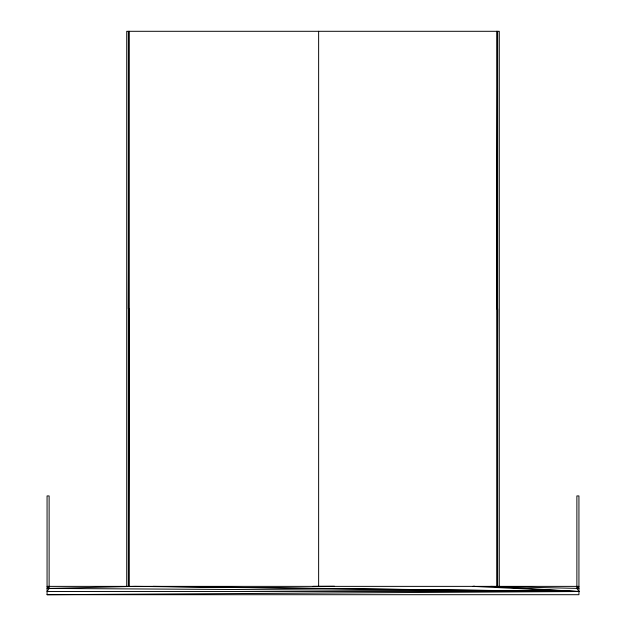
<?xml version="1.0" encoding="UTF-8"?>
<svg xmlns="http://www.w3.org/2000/svg" width="626" height="626" viewBox="0 0 626 626"><rect width="100%" height="100%" fill="white"/><g stroke="black" fill="none" stroke-linecap="round" stroke-linejoin="round"><path stroke-width="0.94" d="M474.79 586.272L472.904 586.374L578.933 591.515L135.31 586.374L49.125 588.432L47.067 591.515L578.933 591.515L576.875 588.432L576.875 495.933L578.933 495.933L578.933 594.7L47.067 594.7L47.067 495.933L49.125 495.933L49.125 588.432L578.933 591.515L490.69 586.374L578.933 588.432M49.125 586.374L47.067 588.432L49.125 588.432M576.875 588.432L578.933 586.374L47.067 586.374M313 586.374L334.495 586.249M47.067 594.7L578.933 591.515L153.096 586.374M499.282 586.374L499.282 31.3L126.718 31.3L126.718 586.374M497.662 586.374L497.662 31.3L496.708 308.837L497.662 308.837L496.708 586.374L496.708 31.3M318.634 31.3L318.634 586.374M129.285 586.374L129.285 31.3L128.338 308.837L129.285 308.837L128.338 586.374L128.338 31.3"/></g></svg>
